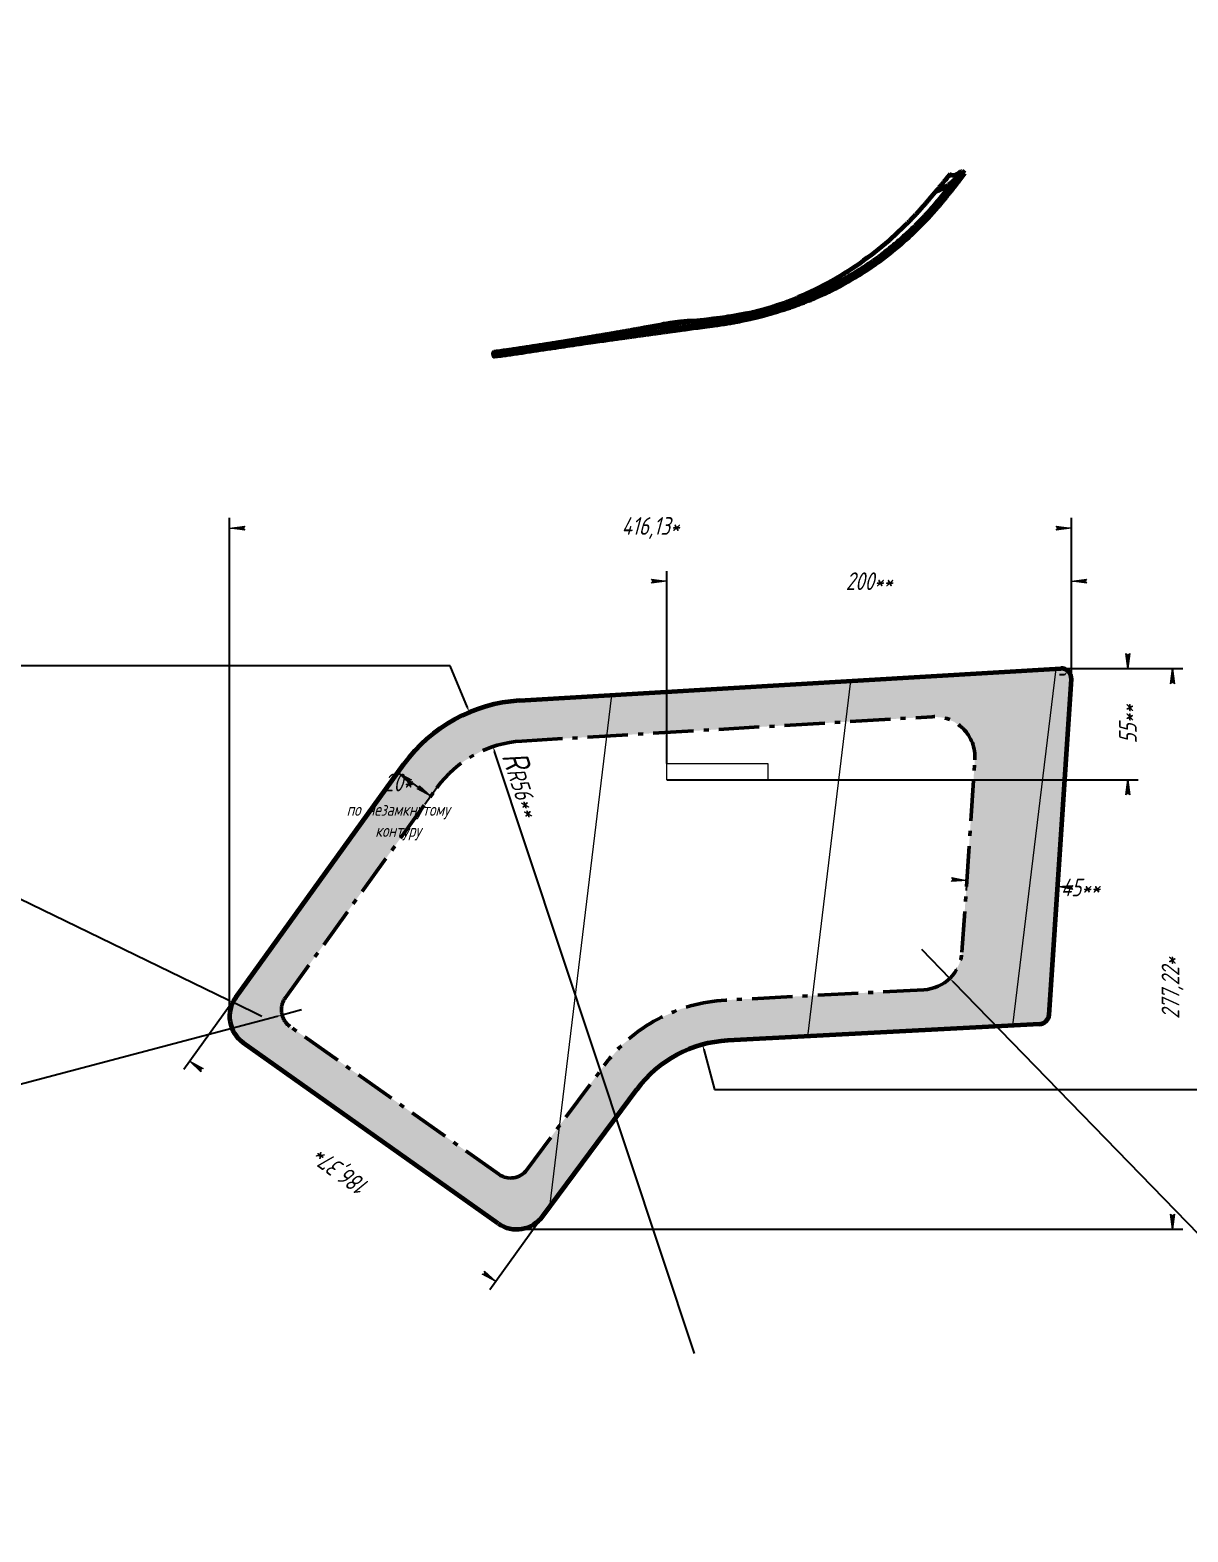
# Model space of a CAD drawing. Header units: millimetres. Extents: x 0 to 840, y 0 to 297.
# Drawn here: x 0 to 229, y 0 to 297 of the extents above; entities that cross this region are included whole.
import ezdxf

# ---------------------------------------------------------------- set-up
doc = ezdxf.new("R2010")
doc.units = ezdxf.units.MM
for name, pattern in [('K5LT32768', [13, 8, -2, 1, -2]), ('K5LT32771', [0]), ('K5LT_AUXILIARY', [0]), ('K5LT_BASIC', [0]), ('K5LT_THIN', [0])]:
    doc.linetypes.add(name, pattern=pattern)
doc.layers.add('Системный слой', color=7, linetype='Continuous')
doc.styles.add('KDIMTEXTSTYLE', font='GOST_AU.SHX', dxfattribs={"width": 0.96, "oblique": 15, "height": 5})
doc.dimstyles.new('KDIMSTYLE (0.40)', dxfattribs={"dimtxt": 5, "dimasz": 1, "dimexe": 2, "dimexo": 0, "dimgap": 1, "dimtad": 1, "dimlfac": 2.5, "dimtxsty": 'KDIMTEXTSTYLE', "dimsah": 1, "dimcen": 0, "dimdle": 1, "dimadec": 0, "dimazin": 0, "dimtfac": 0.667, "dimtmove": 0, "dimatfit": 3, "dimfxl": 1, "dimtvp": 1, "dimtolj": 1, "dimtzin": 0, "dimarcsym": 0})

# ---------------------------------------------------------------- blocks, each defined once
blk = doc.blocks.new('U0')
at = {"layer": 'Системный слой', "color": 7, "linetype": 'K5LT_THIN', "lineweight": 18}
for p, q in [((125.91, 148.74), (125.91, 151.94)), ((125.91, 151.94), (145.91, 151.94)), ((145.91, 151.94), (145.91, 148.74)), ((145.91, 148.74), (125.91, 148.74))]:
    blk.add_line(p, q, dxfattribs=at)
blk = doc.blocks.new('KDIMARROW_01')
at = {"layer": 'Системный слой'}
blk.add_hatch(color=0, dxfattribs=at).paths.add_polyline_path([(-3, -0.39), (0, 0), (-3, 0.39), (-2.7, 0)])
at = {"layer": 'Системный слой', "color": 0, "linetype": 'K5LT_THIN', "lineweight": 18}
for p, q in [((-2.7, 0), (-3, 0.39)), ((-3, 0.39), (0, 0)), ((0, 0), (-3, -0.39)), ((-3, -0.39), (-2.7, 0)), ((0, 0), (-1, 0))]:
    blk.add_line(p, q, dxfattribs=at)
blk = doc.blocks.new('KDIMARROW_02')
at = {"layer": 'Системный слой'}
blk.add_hatch(color=0, dxfattribs=at).paths.add_polyline_path([(2.7, 0), (3, 0.39), (0, 0), (3, -0.39)])
at = {"layer": 'Системный слой', "color": 0, "linetype": 'K5LT_THIN', "lineweight": 18}
for p, q in [((0, 0), (-1, 0)), ((3, 0.39), (0, 0)), ((0, 0), (3, -0.39)), ((0, 0), (5, 0)), ((2.7, 0), (3, 0.39)), ((3, -0.39), (2.7, 0))]:
    blk.add_line(p, q, dxfattribs=at)

msp = doc.modelspace()

# ---------------------------------------------------------------- hatches: boundary and pattern name
at = {"layer": 'Системный слой', "true_color": 0xc0c0c0}
h = msp.add_hatch(color=9, dxfattribs=at)
h.paths.add_polyline_path([(42.1558, 96.7186), (92.543, 61.0283), (94.3526, 60.1362), (96.35, 59.8518), (98.3366, 60.2032), (100.1152, 61.1557), (101.3837, 62.4397), (119.9604, 87.5004), (122.5412, 90.4456), (125.5666, 92.9318), (128.956, 94.893), (132.6193, 96.2769), (136.4588, 97.0466), (137.9796, 97.1752), (199.5932, 100.4179), (200.6505, 100.7876), (201.3432, 101.6676), (201.4837, 102.282), (205.909, 168.6079), (205.6677, 169.7016), (204.8762, 170.494), (203.795, 170.7375), (96.795, 164.3876), (92.4253, 163.8081), (88.1853, 162.6028), (84.1642, 160.797), (80.4465, 158.4286), (77.1104, 155.5475), (74.226, 152.2142), (73.9394, 151.8233), (40.6642, 105.6848), (39.7567, 103.8829), (39.4553, 101.8881), (39.7898, 99.8985), (40.727, 98.1119)])
h.paths.add_polyline_path([(98.2204, 71.6063), (97.0369, 70.5416), (95.5318, 70.0229), (93.9436, 70.1323), (92.695, 70.7242), (51.3887, 99.9823), (50.2987, 101.1426), (49.7476, 102.6361), (49.8227, 104.2263), (50.4565, 105.5862), (80.428, 147.1438), (82.8919, 150.0142), (85.8038, 152.429), (89.0805, 154.3194), (92.6286, 155.6315), (96.3469, 156.3278), (97.269, 156.4016), (178.3511, 161.2135), (180.6005, 161.028), (182.7087, 160.2216), (184.5076, 158.8585), (185.8543, 157.0472), (186.6414, 154.9318), (186.8073, 152.6949), (184.271, 114.681), (183.8045, 112.4726), (182.7398, 110.4824), (181.1616, 108.8689), (179.1955, 107.7603), (176.998, 107.245), (176.7091, 107.2246), (137.5592, 105.1642), (133.0708, 104.6079), (128.7058, 103.4245), (124.5511, 101.6374), (120.6899, 99.2825), (117.1993, 96.4068), (114.1489, 93.0677), (113.5336, 92.2644)])

# ---------------------------------------------------------------- linework, layer by layer
at = {"layer": 'Системный слой', "color": 5, "linetype": 'K5LT_BASIC', "lineweight": 60, "true_color": 0x0000ff}
for p, q in [((184.2268, 269.1863), (183.0325, 267.6269)), ((183.668, 267.1412), (184.8622, 268.7005)), ((184.2268, 269.1863), (184.8622, 268.7005)), ((141.703, 240.9262), (139.3706, 240.4911)), ((126.5032, 238.6568), (126.6138, 237.8649)), ((130.53, 239.4389), (130.2634, 239.4221)), ((135.989, 239.9789), (136.0952, 239.1865)), ((138.0148, 240.2701), (137.4329, 240.1837)), ((138.0667, 239.4687), (137.954, 240.2602)), ((112.7147, 236.5388), (112.8231, 235.7464)), ((91.735, 232.523), (91.6292, 233.2655)), ((91.742, 232.4735), (91.735, 232.523)), ((92.3015, 233.3569), (92.4139, 232.5648)), ((96.795, 164.3876), (203.795, 170.7375)), ((201.4837, 102.282), (205.909, 168.6079)), ((40.6642, 105.6848), (73.9394, 151.8233)), ((199.5932, 100.4179), (137.9796, 97.1752)), ((92.543, 61.0283), (42.1558, 96.7186)), ((101.3837, 62.4397), (119.9604, 87.5004))]:
    msp.add_line(p, q, dxfattribs=at)
at = {"layer": 'Системный слой', "color": 7, "linetype": 'K5LT32771', "lineweight": 25}
for p, q in [((183.0325, 267.6269), (183.668, 267.1412)), ((179.517, 261.985), (178.9104, 262.5064))]:
    msp.add_line(p, q, dxfattribs=at)
at = {"layer": 'Системный слой', "color": 9, "linetype": 'K5LT_AUXILIARY', "lineweight": 18, "true_color": 0xdca5c1}
for p, q in [((194.3367, 100.1412), (202.9125, 170.6852)), ((153.7845, 98.007), (162.327, 168.2766)), ((102.7716, 64.325), (115.0678, 165.472))]:
    msp.add_line(p, q, dxfattribs=at)
at = {"layer": 'Системный слой', "color": 230, "linetype": 'K5LT32768', "lineweight": 50, "true_color": 0xff0080}
for p, q in [((97.269, 156.4016), (178.3511, 161.2135)), ((184.271, 114.681), (186.8073, 152.6949)), ((50.4565, 105.5862), (80.428, 147.1438)), ((176.7091, 107.2246), (137.5592, 105.1642)), ((92.695, 70.7242), (51.3887, 99.9823)), ((98.2204, 71.6063), (113.5336, 92.2644))]:
    msp.add_line(p, q, dxfattribs=at)
at = {"layer": 'Системный слой', "color": 7, "linetype": 'K5LT_THIN', "lineweight": 18}
for p, q in [((110.7844, 75.1293), (110.5583, 74.8233)), ((101.7054, 62.8757), (101.5405, 62.6511))]:
    msp.add_line(p, q, dxfattribs=at)
at = {"layer": 'Системный слой', "color": 7, "linetype": 'K5LT32771', "const_width": 0.25}
msp.add_lwpolyline([(181.9181, 268.4841), (181.9145, 268.4866), (181.9116, 268.4885)], dxfattribs=at)
at = {"layer": 'Системный слой', "color": 5, "linetype": 'K5LT_BASIC', "lineweight": 60, "true_color": 0x0000ff}
for centre, radius, start, end in [((203.9135, 168.741), 2, 356.18283, 93.396259), ((98.596, 134.041), 30.4, 93.396259, 144.200758), ((45.855, 101.9412), 6.4, 144.200758, 234.689265), ((199.4881, 102.4151), 2, 273.012617, 356.18283), ((139.2409, 73.2084), 24, 93.012617, 143.451728), ((96.2423, 66.2509), 6.4, 234.689265, 323.451728)]:
    msp.add_arc(centre, radius, start, end, dxfattribs=at)
at = {"layer": 'Системный слой', "color": 230, "linetype": 'K5LT32768', "lineweight": 50, "true_color": 0xff0080}
for centre, radius, start, end in [((178.825, 153.2275), 8, 356.18283, 93.396259), ((98.596, 134.041), 22.4, 93.396259, 144.200758), ((176.2887, 115.2135), 8, 273.012617, 356.18283), ((53.7008, 103.2464), 4, 144.200758, 234.689265), ((139.2409, 73.2084), 32, 93.012617, 143.451728), ((95.007, 73.9883), 4, 234.689265, 323.451728)]:
    msp.add_arc(centre, radius, start, end, dxfattribs=at)
at = {"layer": 'Системный слой', "color": 5, "linetype": 'K5LT_BASIC', "lineweight": 60, "true_color": 0x0000ff}
for points, knots in [([(178.9104, 262.5064), (179.2669, 262.9204), (179.6195, 263.339), (180.3179, 264.183), (180.6635, 264.6082), (181.3506, 265.4656), (181.6922, 265.8979), (182.3692, 266.7645), (182.7047, 267.1989), (183.0325, 267.6269)], [0, 0, 0, 0, 0.25, 0.25, 0.5, 0.5, 0.75, 0.75, 1, 1, 1, 1]), ([(181.9116, 268.4885), (181.4368, 267.9153), (180.9497, 267.3275), (180.2126, 266.438), (179.966, 266.1404), (179.4728, 265.5453), (179.2262, 265.2479), (178.9798, 264.9505)], [0, 0, 0, 0, 0.5, 0.5, 0.75, 0.75, 1, 1, 1, 1]), ([(183.0325, 267.6269), (182.8717, 267.4716), (182.7101, 267.3218), (182.3859, 267.0335), (182.2232, 266.8949), (181.8962, 266.629), (181.7319, 266.5016), (181.4008, 266.2574), (181.2341, 266.1407), (180.3938, 265.5839), (179.703, 265.2258), (178.9798, 264.9505)], [0, 0, 0, 0, 0.125, 0.125, 0.25, 0.25, 0.375, 0.375, 0.5, 0.5, 1, 1, 1, 1]), ([(181.9181, 268.4841), (181.9321, 268.475), (181.9601, 268.4567), (182.0032, 268.432), (182.0472, 268.4093), (182.0923, 268.3888), (182.1384, 268.3704), (182.1855, 268.3542), (182.2337, 268.3403), (182.2828, 268.3286), (182.333, 268.3192), (182.4503, 268.3029), (182.6418, 268.3023), (182.9203, 268.3584), (183.2169, 268.4726), (183.4692, 268.6114), (183.6664, 268.7408), (183.8013, 268.8369), (183.9396, 268.9431), (184.0811, 269.0585), (184.1782, 269.1437), (184.2268, 269.1863)], [0, 0, 0, 0, 0.02426683, 0.04867818, 0.07323425, 0.09793519, 0.12278111, 0.14777204, 0.172908, 0.19818898, 0.22361492, 0.24918579, 0.37390543, 0.49919873, 0.62470265, 0.74944155, 0.79939252, 0.84941348, 0.89952125, 0.94972084, 1, 1, 1, 1]), ([(175.7115, 261.1716), (175.8072, 261.2769), (175.9982, 261.4871), (176.282, 261.8036), (176.5632, 262.1201), (176.8418, 262.4366), (177.1177, 262.7528), (177.3911, 263.0687), (177.6619, 263.3842), (177.9302, 263.699), (178.1961, 264.013), (178.4596, 264.3263), (178.7207, 264.6385), (178.8936, 264.8467), (178.9798, 264.9505)], [0, 0, 0, 0, 0.0854399, 0.17053842, 0.25528866, 0.3396775, 0.42368842, 0.50730406, 0.59050853, 0.67328959, 0.75563885, 0.83754672, 0.91900347, 1, 1, 1, 1]), ([(179.517, 261.985), (179.6144, 262.0985), (179.8063, 262.3221), (180.0875, 262.6546), (180.3589, 262.9784), (180.6202, 263.2933), (180.95, 263.694), (181.2661, 264.0827), (181.7446, 264.6769), (182.2984, 265.3741), (182.9966, 266.2675), (183.4475, 266.8542), (183.668, 267.1412)], [0, 0, 0, 0, 0.06775863, 0.13355951, 0.19738217, 0.25920849, 0.31902243, 0.43255844, 0.48625716, 0.66473719, 0.83603198, 1, 1, 1, 1]), ([(178.9104, 262.5064), (178.8139, 262.3948), (178.6225, 262.1733), (178.3352, 261.8458), (178.0507, 261.525), (177.7687, 261.211), (177.4896, 260.9035), (177.2132, 260.6026), (176.7647, 260.1199), (176.2338, 259.5608), (175.7044, 259.0182), (175.3607, 258.6716), (175.1084, 258.4197), (174.2432, 257.5648), (172.7134, 256.1239), (170.6074, 254.3108), (168.2502, 252.4465), (165.6862, 250.6086), (162.966, 248.8837), (160.294, 247.367), (157.7382, 246.0701), (154.9816, 244.8353), (152.2595, 243.7657), (149.443, 242.8069), (146.6261, 241.9864), (144.4402, 241.4518), (142.9402, 241.1271), (142.1158, 240.9589), (141.2888, 240.8001), (140.459, 240.6508), (139.6265, 240.5109), (138.7915, 240.3797), (138.2333, 240.3), (137.954, 240.2602)], [0, 0, 0, 0, 0.00927052, 0.01839653, 0.02738, 0.0362218, 0.04492236, 0.0534823, 0.06190276, 0.08633778, 0.1019479, 0.10955145, 0.11702168, 0.12435933, 0.18601328, 0.2490972, 0.29902253, 0.3749548, 0.44737198, 0.50150781, 0.56817289, 0.62759106, 0.69150067, 0.75214031, 0.81478462, 0.87611489, 0.89375404, 0.91140976, 0.92908392, 0.94677833, 0.96449471, 0.98223474, 1, 1, 1, 1]), ([(179.517, 261.985), (178.2141, 260.4719), (176.8494, 259.0089), (173.9964, 256.2036), (172.5082, 254.8609), (169.3925, 252.3013), (167.7651, 251.0853), (164.3887, 248.8098), (162.6394, 247.7504), (159.0526, 245.8119), (157.2156, 244.9334), (153.5035, 243.3692), (151.6249, 242.6811), (147.8204, 241.4777), (145.8943, 240.9626), (142.0035, 240.0955), (140.0388, 239.7437), (138.0667, 239.4687)], [0, 0, 0, 0, 0.125, 0.125, 0.25, 0.25, 0.375, 0.375, 0.5, 0.5, 0.625, 0.625, 0.75, 0.75, 0.875, 0.875, 1, 1, 1, 1]), ([(175.7115, 261.1716), (175.6085, 261.0587), (175.5053, 260.9462), (175.2995, 260.7232), (175.1969, 260.6126), (174.9921, 260.3933), (174.8899, 260.2845), (174.6841, 260.0667), (174.5803, 259.9575), (174.2664, 259.6292), (174.0541, 259.4098), (173.6262, 258.9731), (173.4108, 258.756), (172.3274, 257.6772), (171.4389, 256.8355), (168.7078, 254.3796), (166.7989, 252.8342), (162.8115, 249.9569), (160.7331, 248.6252), (156.4303, 246.2032), (154.2059, 245.1127), (151.925, 244.1501)], [0, 0, 0, 0, 0.015625, 0.015625, 0.03125, 0.03125, 0.046875, 0.046875, 0.0625, 0.0625, 0.09375, 0.09375, 0.125, 0.125, 0.25, 0.25, 0.5, 0.5, 0.75, 0.75, 1, 1, 1, 1]), ([(167.2597, 250.7658), (167.1434, 250.6837), (166.8367, 250.4674), (166.2475, 250.0631), (165.5055, 249.5681), (164.8888, 249.1624), (164.507, 248.9246), (164.4171, 248.8686)], [0, 0, 0, 0, 0.1646739, 0.4342464, 0.68665838, 0.92625335, 1, 1, 1, 1]), ([(138.5197, 239.3642), (139.7898, 239.5751), (142.3315, 239.9972), (146.0988, 240.8844), (149.8207, 241.9705), (153.4874, 243.2757), (157.073, 244.821), (159.7359, 246.1094), (161.1585, 246.9489), (161.456, 247.1244)], [0, 0, 0, 0, 0.15866331, 0.31750663, 0.4766082, 0.63622319, 0.79662095, 0.95746368, 1, 1, 1, 1]), ([(164.3133, 248.8037), (164.0458, 248.6351), (163.4448, 248.2561), (162.5616, 247.7311), (161.8716, 247.3301), (161.5423, 247.1468), (161.4674, 247.1051)], [0, 0, 0, 0, 0.27519941, 0.6184326, 0.91311046, 1, 1, 1, 1]), ([(141.703, 240.9262), (141.7388, 240.9337), (141.8103, 240.9485), (141.92, 240.9716), (142.0314, 240.9954), (142.1447, 241.0199), (142.2597, 241.0452), (142.3766, 241.0711), (142.4953, 241.0978), (142.6158, 241.1253), (142.7789, 241.1629), (142.9456, 241.202), (143.1157, 241.2427), (143.36, 241.3017), (143.7297, 241.3935), (144.238, 241.5249), (144.7661, 241.6671), (145.5649, 241.8906), (146.6719, 242.2208), (147.9181, 242.6273), (148.9981, 243.0054), (149.7034, 243.2652), (150.2267, 243.4647), (150.5641, 243.5958), (150.9027, 243.7298), (151.2425, 243.8668), (151.5834, 244.0067), (151.811, 244.1022), (151.925, 244.1501)], [0, 0, 0, 0, 0.01470661, 0.029403, 0.04409179, 0.05877562, 0.07345711, 0.08813887, 0.10282352, 0.11751366, 0.13221191, 0.16164303, 0.17638106, 0.19113749, 0.24520366, 0.29926703, 0.35345297, 0.40788581, 0.53766477, 0.66860601, 0.74610189, 0.82401207, 0.85318126, 0.88239269, 0.91166335, 0.9410102, 0.97045015, 1, 1, 1, 1]), ([(153.2855, 243.2482), (152.8847, 243.0896), (152.0627, 242.7643), (150.8475, 242.3201), (149.7592, 241.9421), (148.8467, 241.6405), (148.0782, 241.3961), (147.3409, 241.1702), (146.609, 240.9543), (145.8373, 240.7352), (144.9626, 240.4972), (143.9583, 240.2379), (142.9993, 240.0052), (142.1774, 239.8163), (141.5465, 239.6772), (140.9558, 239.5516), (140.3209, 239.4215), (139.5616, 239.2727), (138.6279, 239.1), (137.5182, 238.9096), (136.2252, 238.7055), (135.2969, 238.579), (134.8026, 238.5117)], [0, 0, 0, 0, 0.06851586, 0.14048389, 0.20509479, 0.25080407, 0.29224129, 0.33215701, 0.37214861, 0.41224029, 0.45817476, 0.51443849, 0.57482888, 0.61259023, 0.64622514, 0.67571638, 0.70684503, 0.74743008, 0.79658474, 0.85501178, 0.92278666, 1, 1, 1, 1]), ([(93.2306, 233.5092), (93.6278, 233.5682), (94.4198, 233.6858), (95.6041, 233.8637), (96.7807, 234.0417), (97.9485, 234.22), (99.1061, 234.3982), (100.2523, 234.5762), (101.3865, 234.7537), (102.3242, 234.9018), (103.2525, 235.0493), (103.9902, 235.1672), (104.9062, 235.3145), (105.812, 235.4611), (106.8868, 235.6365), (107.7719, 235.7821), (108.4714, 235.8978), (108.9901, 235.9839), (109.5098, 236.0705), (110.0314, 236.1578), (110.5497, 236.2448), (111.2262, 236.3588), (112.0554, 236.4992), (113.0379, 236.6667), (113.8461, 236.8053), (114.4844, 236.9152), (114.959, 236.9972), (115.4339, 237.0794), (115.9055, 237.1613), (116.372, 237.2424), (116.985, 237.3493), (117.7371, 237.4808), (118.6219, 237.6361), (119.4756, 237.7863), (120.1703, 237.9087), (120.7148, 238.0048), (121.2534, 238.0998), (121.7907, 238.1946), (122.3239, 238.2886), (122.8472, 238.3808), (123.3645, 238.4717), (123.8761, 238.5614), (124.3743, 238.6487), (124.7454, 238.7133), (124.991, 238.7561)], [0, 0, 0, 0, 0.03749213, 0.07475831, 0.11179477, 0.14856018, 0.18500303, 0.22108247, 0.25677694, 0.29209507, 0.30962585, 0.34444445, 0.36176176, 0.39613042, 0.42999221, 0.4632849, 0.47973709, 0.49606967, 0.51229338, 0.52883231, 0.54534962, 0.56126591, 0.59274853, 0.62370242, 0.65410472, 0.66911923, 0.68402232, 0.69895964, 0.71400408, 0.72858776, 0.7430503, 0.7719352, 0.79967152, 0.82667005, 0.85261719, 0.86531738, 0.87812553, 0.90350946, 0.91609138, 0.92849877, 0.95294736, 0.96495902, 0.97681197, 1, 1, 1, 1]), ([(134.8039, 238.5119), (134.1674, 238.428), (132.9448, 238.2669), (131.1952, 238.0323), (129.6197, 237.8194), (128.2404, 237.6318), (127.0314, 237.4665), (125.8653, 237.3067), (124.682, 237.1439), (123.4671, 236.9763), (122.289, 236.8136), (121.1975, 236.663), (120.0838, 236.5091), (118.9725, 236.3549), (117.8763, 236.2022), (116.7095, 236.0392), (115.458, 235.8638), (114.0799, 235.6703), (112.525, 235.4521), (110.6978, 235.1954), (109.3649, 235.008), (108.6199, 234.9032), (108.5963, 234.8998)], [0, 0, 0, 0, 0.0713249, 0.13700652, 0.19605355, 0.24766529, 0.29128251, 0.33111402, 0.37839347, 0.42547039, 0.47286531, 0.5211703, 0.57020435, 0.61039849, 0.65199244, 0.69552251, 0.74152857, 0.79183275, 0.84970872, 0.91553359, 0.99732252, 1, 1, 1, 1]), ([(112.7147, 236.5388), (113.4984, 236.6753), (114.4058, 236.8288), (116.424, 237.1599), (117.5347, 237.3377), (119.3151, 237.6135), (119.9276, 237.7068), (121.1835, 237.8937), (121.8265, 237.9869), (123.1346, 238.1749), (123.7995, 238.2698), (125.1432, 238.4622), (125.8219, 238.5595), (126.5032, 238.6568)], [0, 0, 0, 0, 0.25, 0.25, 0.5, 0.5, 0.625, 0.625, 0.75, 0.75, 0.875, 0.875, 1, 1, 1, 1]), ([(112.8231, 235.7464), (112.8624, 235.7533), (112.941, 235.767), (113.0611, 235.7878), (113.1829, 235.8088), (113.3065, 235.8301), (113.4319, 235.8517), (113.5591, 235.8734), (113.6881, 235.8954), (113.8189, 235.9177), (113.9515, 235.9402), (114.2649, 235.9932), (114.7758, 236.0788), (115.5131, 236.2007), (116.2877, 236.3269), (117.0995, 236.4574), (117.9431, 236.5911), (118.82, 236.7282), (119.7227, 236.8669), (120.6549, 237.0074), (121.6065, 237.1472), (122.5835, 237.2881), (123.5727, 237.4297), (124.3792, 237.5451), (124.9869, 237.6321), (125.3961, 237.6908), (125.8036, 237.7491), (126.2091, 237.8071), (126.4792, 237.8457), (126.6138, 237.8649)], [0, 0, 0, 0, 0.01242516, 0.02484994, 0.03727545, 0.04970279, 0.06213308, 0.07456744, 0.08700701, 0.09945293, 0.11190635, 0.12436842, 0.18665289, 0.24891745, 0.31138736, 0.37365043, 0.43632898, 0.49857049, 0.56145119, 0.6236916, 0.68678952, 0.74904245, 0.81235444, 0.87460085, 0.90007507, 0.92533971, 0.95040737, 0.97529023, 1, 1, 1, 1]), ([(116.8761, 236.2302), (117.45, 236.3273), (118.1162, 236.4367), (119.6024, 236.6738), (120.4221, 236.8015), (122.1763, 237.0673), (123.1113, 237.2056), (125.0508, 237.487), (126.0547, 237.6301), (127.0621, 237.7706)], [0, 0, 0, 0, 0.25, 0.25, 0.5, 0.5, 0.75, 0.75, 1, 1, 1, 1]), ([(130.2634, 239.4221), (130.1698, 239.4161), (130.0696, 239.409), (129.861, 239.3929), (129.7525, 239.3838), (129.4198, 239.3544), (129.1891, 239.3319), (128.7239, 239.283), (128.4893, 239.2566), (128.0222, 239.2014), (127.7898, 239.1724), (127.33, 239.1127), (127.1025, 239.0819), (126.6546, 239.019), (126.4341, 238.9869), (126.0022, 238.9218), (125.7909, 238.8888), (125.3805, 238.8225), (125.1814, 238.7892), (124.991, 238.7561)], [0, 0, 0, 0, 0.0625, 0.0625, 0.125, 0.125, 0.25, 0.25, 0.375, 0.375, 0.5, 0.5, 0.625, 0.625, 0.75, 0.75, 0.875, 0.875, 1, 1, 1, 1]), ([(135.989, 239.9789), (135.7051, 239.9403), (135.1299, 239.8619), (134.2558, 239.7445), (133.3595, 239.6236), (132.4416, 239.4986), (131.5025, 239.369), (130.5425, 239.2345), (129.5618, 239.0953), (128.5606, 238.9519), (127.5388, 238.805), (126.8507, 238.7065), (126.5032, 238.6568)], [0, 0, 0, 0, 0.08973379, 0.18184096, 0.27628143, 0.3730165, 0.47201049, 0.57323213, 0.67665604, 0.78226409, 0.89004561, 1, 1, 1, 1]), ([(136.0952, 239.1865), (135.3047, 239.0781), (134.5139, 238.9727), (132.9326, 238.759), (132.1421, 238.6508), (129.7715, 238.3198), (128.1928, 238.0904), (126.6138, 237.8649)], [0, 0, 0, 0, 0.25, 0.25, 0.5, 0.5, 1, 1, 1, 1]), ([(136.5446, 239.0845), (135.7763, 238.9784), (134.1973, 238.7603), (131.8466, 238.4362), (129.4541, 238.1042), (127.8723, 237.8836), (127.0621, 237.7706)], [0, 0, 0, 0, 0.24306115, 0.49950987, 0.74364827, 1, 1, 1, 1]), ([(130.53, 239.4389), (131.4443, 239.5053), (133.1533, 239.6294), (134.8551, 239.8354), (135.6465, 239.9312)], [0, 0, 0, 0, 0.53499266, 1, 1, 1, 1]), ([(131.2516, 239.3186), (131.1862, 239.3282), (131.0502, 239.3482), (130.8542, 239.3807), (130.679, 239.4112), (130.575, 239.4305), (130.53, 239.4389)], [0, 0, 0, 0, 0.27609715, 0.57439905, 0.8156683, 1, 1, 1, 1]), ([(137.3509, 239.1962), (137.2769, 239.1652), (137.061, 239.0746), (136.6902, 238.9434), (136.232, 238.8005), (135.7423, 238.6758), (135.2665, 238.5781), (134.9479, 238.5332), (134.8079, 238.5134)], [0, 0, 0, 0, 0.09050092, 0.26434891, 0.44765148, 0.63802103, 0.84086361, 1, 1, 1, 1]), ([(138.0667, 239.4687), (138.0262, 239.4485), (137.9447, 239.4081), (137.8223, 239.3495), (137.7143, 239.2994), (137.6209, 239.2573), (137.5685, 239.2343), (137.5423, 239.2228)], [0, 0, 0, 0, 0.23277747, 0.46762819, 0.7018495, 0.85063307, 1, 1, 1, 1]), ([(112.7147, 236.5388), (111.9, 236.3968), (111.0783, 236.2559), (109.4222, 235.9759), (108.5884, 235.837), (106.9131, 235.5618), (106.0714, 235.4256), (104.377, 235.155), (103.5245, 235.0207), (101.8116, 234.7544), (100.9518, 234.6225), (99.229, 234.3617), (98.3657, 234.2328), (95.7717, 233.8501), (94.0371, 233.6006), (92.3015, 233.3569)], [0, 0, 0, 0, 0.125, 0.125, 0.25, 0.25, 0.375, 0.375, 0.5, 0.5, 0.625, 0.625, 0.75, 0.75, 1, 1, 1, 1]), ([(92.4139, 232.5648), (92.8509, 232.6264), (93.7181, 232.7486), (95.023, 232.9354), (96.319, 233.123), (98.907, 233.5024), (102.7521, 234.0841), (106.5872, 234.696), (109.1135, 235.114), (110.3586, 235.323), (111.5942, 235.5332), (112.4151, 235.6756), (112.8231, 235.7464)], [0, 0, 0, 0, 0.06428833, 0.12755961, 0.19190503, 0.25485319, 0.50804534, 0.75701101, 0.8183969, 0.87931418, 0.94000944, 1, 1, 1, 1]), ([(116.8761, 236.2302), (115.3998, 235.9845), (112.4044, 235.4859), (107.8684, 234.7817), (103.8804, 234.1862), (101.4134, 233.8398), (100.4851, 233.7095)], [0, 0, 0, 0, 0.27023378, 0.54832043, 0.83001926, 1, 1, 1, 1]), ([(92.3015, 233.3569), (92.1701, 233.3385), (91.9069, 233.3016), (91.6983, 233.2733), (91.6068, 233.2614), (91.6313, 233.2658), (91.6324, 233.266)], [0, 0, 0, 0, 0.3280029, 0.65678752, 0.98510856, 1, 1, 1, 1]), ([(92.4139, 232.5648), (92.2825, 232.5464), (92.0194, 232.5095), (91.811, 232.4813), (91.7196, 232.4694), (91.744, 232.4738), (91.745, 232.4739)], [0, 0, 0, 0, 0.32831288, 0.65746433, 0.98619978, 1, 1, 1, 1]), ([(100.4856, 233.7059), (100.4297, 233.698), (99.4207, 233.5556), (97.379, 233.2669), (95.0036, 232.931), (93.5796, 232.7293), (93.1901, 232.6742)], [0, 0, 0, 0, 0.02303512, 0.41582691, 0.84020857, 1, 1, 1, 1])]:
    msp.add_open_spline(points, degree=3, knots=knots, dxfattribs=at)
for points in [[(137.954, 240.2601), (137.3021, 240.1612), (136.6464, 240.0691), (135.989, 239.9789)], [(138.0667, 239.4687), (137.4104, 239.369), (136.7529, 239.2767), (136.0952, 239.1865)], [(137.5423, 239.2228), (137.2099, 239.1766), (136.8774, 239.1305), (136.5446, 239.0845)], [(137.5423, 239.2227), (137.8685, 239.2678), (138.1943, 239.3149), (138.5197, 239.3642)]]:
    msp.add_open_spline(points, degree=3, dxfattribs=at)

# ---------------------------------------------------------------- block references
at = {"layer": 'Системный слой'}
msp.add_blockref('U0', (0, 0), dxfattribs=at)

# ---------------------------------------------------------------- dimensions: what is measured, and where the dimension line sits
at = {"layer": 'Системный слой', "color": 7}
for base, p1, p2, location, override in [((205.90903, 198.5233), (39.45505, 101.95521), (205.90903, 168.60789), (122.68204, 198.5233), {"dimexo": 0, "dimpost": '\\H3.5;\\W0.965;\\Q15;<>\\H3.5;\\W0.965;\\Q15;\\Q15;*', "dimblk1": 'KDIMARROW_01', "dimblk2": 'KDIMARROW_01', "dimse1": 0, "dimse2": 0, "dimclrt": 7, "dimtolj": 1}), ((125.909, 188.0089), (205.909, 168.8742), (125.909, 151.9375), (165.909, 188.0089), {"dimexo": 0, "dimpost": '\\H3.5;\\W0.965;\\Q15;<>\\H3.5;\\W0.965;\\Q15;\\Q15;**', "dimblk1": 'KDIMARROW_01', "dimblk2": 'KDIMARROW_01', "dimse1": 0, "dimse2": 0, "dimclrt": 7, "dimtolj": 1})]:
    msp.add_linear_dim(base=base, p1=p1, p2=p2, location=location, dimstyle='KDIMSTYLE (0.40)', override=override, dxfattribs=at).render()
msp.add_radius_dim(center=(203.9135, 168.741), mpoint=(205.2289, 170.2475), text='\\H3.5;\\W0.965;\\Q15;R\\H3.5;\\W0.965;\\Q15;\\Q15;3...5*\\X\\H3.5;\\W0.965;\\Q15;\\Q15;\\H2.50;2 радиуса\\Q15;', dimstyle='KDIMSTYLE (0.40)', override={"dimtih": 1, "dimtoh": 1, "dimblk2": 'KDIMARROW_02', "dimclrt": 7, "dimtofl": 0, "dimtmove": 1, "dimtolj": 1}, dxfattribs=at).render()
msp.add_radius_dim(center=(98.596, 134.041), radius=30.4, location=(83.039, 171.256), text='\\H3.5;\\W0.965;\\Q15;R\\H3.5;\\W0.965;\\Q15;\\Q15;76\\H3.5;\\W0.965;\\Q15;\\Q15;*', dimstyle='KDIMSTYLE (0.40)', override={"dimtih": 1, "dimtoh": 1, "dimblk2": 'KDIMARROW_02', "dimclrt": 7, "dimtofl": 0, "dimtmove": 1, "dimtolj": 1}, dxfattribs=at).render()
for base, p1, p2, angle, location, override in [((225.909, 170.7375), (96.2253, 59.8509), (203.795, 170.7375), 90, (225.909, 107.5375), {"dimexo": 0, "dimpost": '\\H3.5;\\W0.965;\\Q15;<>\\H3.5;\\W0.965;\\Q15;\\Q15;*', "dimblk1": 'KDIMARROW_01', "dimblk2": 'KDIMARROW_01', "dimse1": 0, "dimse2": 0, "dimclrt": 7, "dimtolj": 1}), ((217.0915, 148.7375), (203.795, 170.7375), (125.909, 148.7375), 90, (217.0915, 159.7375), {"dimexo": 0, "dimpost": '\\H3.5;\\W0.965;\\Q15;<>\\H3.5;\\W0.965;\\Q15;\\Q15;**', "dimblk1": 'KDIMARROW_01', "dimblk2": 'KDIMARROW_01', "dimse1": 0, "dimse2": 0, "dimclrt": 7, "dimtolj": 1}), ((203.1742, 127.6192), (185.379, 131.2877), (201.4837, 102.282), 176.18283, (207.6886, 127.4515), {"dimexo": 0, "dimtoh": 1, "dimpost": '\\H3.5;\\W0.965;\\Q15;<>\\H3.5;\\W0.965;\\Q15;\\Q15;**', "dimblk1": 'KDIMARROW_01', "dimblk2": 'KDIMARROW_01', "dimse1": 0, "dimse2": 0, "dimclrt": 7, "dimtmove": 1, "dimtolj": 1}), ((31.5877, 93.0811), (101.3837, 62.4397), (40.885, 105.9951), 144.248361, (61.837, 71.3033), {"dimexo": 0, "dimpost": '\\H3.5;\\W0.965;\\Q15;<>\\H3.5;\\W0.965;\\Q15;\\Q15;*', "dimblk1": 'KDIMARROW_01', "dimblk2": 'KDIMARROW_01', "dimse1": 0, "dimse2": 0, "dimclrt": 7, "dimtolj": 1})]:
    msp.add_linear_dim(base=base, p1=p1, p2=p2, angle=angle, location=location, dimstyle='KDIMSTYLE (0.40)', override=override, dxfattribs=at).render()
msp.add_aligned_dim(p1=(80.428, 147.1438), p2=(73.9394, 151.8233), distance=2.0503, dimstyle='KDIMSTYLE (0.40)', override={"dimexo": 0, "dimtoh": 1, "dimpost": '\\H3.5;\\W0.965;\\Q15;<>\\H3.5;\\W0.965;\\Q15;\\Q15;*\\X\\H3.5;\\W0.965;\\Q15;\\Q15;\\H2.50;по незамкнутому\\Q15;\\X\\H3.5;\\W0.965;\\Q15;\\Q15;\\H2.50;контуру\\Q15;', "dimblk1": 'KDIMARROW_01', "dimblk2": 'KDIMARROW_01', "dimse1": 0, "dimse2": 0, "dimclrt": 7, "dimtmove": 1, "dimtolj": 1}, dxfattribs=at).render()
for center, radius, location, override in [((98.596, 134.041), 22.4, (94.3198, 146.9271), {"dimpost": '\\H3.5;\\W0.965;\\Q15;R<>\\H3.5;\\W0.965;\\Q15;\\Q15;**', "dimblk2": 'KDIMARROW_01', "dimclrt": 7, "dimtofl": 0, "dimtolj": 1}), ((139.2409, 73.2084), 24, (135.3705, 87.5004), {"dimtih": 1, "dimtoh": 1, "dimpost": '\\H3.5;\\W0.965;\\Q15;R<>\\H3.5;\\W0.965;\\Q15;\\Q15;*', "dimblk2": 'KDIMARROW_01', "dimclrt": 7, "dimtofl": 0, "dimtmove": 1, "dimtolj": 1})]:
    msp.add_radius_dim(center=center, radius=radius, location=location, dimstyle='KDIMSTYLE (0.40)', override=override, dxfattribs=at).render()
for center, mpoint, override in [((176.2887, 115.2135), (181.8627, 109.475), {"dimpost": '\\H3.5;\\W0.965;\\Q15;R<>\\H3.5;\\W0.965;\\Q15;\\Q15;**\\X\\H3.5;\\W0.965;\\Q15;\\Q15;\\H2.50;2 радиуса\\Q15;', "dimblk2": 'KDIMARROW_01', "dimclrt": 7, "dimtolj": 1}), ((45.855, 101.9412), (40.0971, 104.7352), {"dimpost": '\\H3.5;\\W0.965;\\Q15;R<>\\H3.5;\\W0.965;\\Q15;\\Q15;*\\X\\H3.5;\\W0.965;\\Q15;\\Q15;\\H2.50;2 радиуса\\Q15;', "dimblk2": 'KDIMARROW_01', "dimclrt": 7, "dimtolj": 1}), ((53.7008, 103.2464), (49.8347, 102.22), {"dimpost": '\\H3.5;\\W0.965;\\Q15;R<>\\H3.5;\\W0.965;\\Q15;\\Q15;**\\X\\H3.5;\\W0.965;\\Q15;\\Q15;\\H2.50;2 радиуса\\Q15;', "dimblk2": 'KDIMARROW_01', "dimclrt": 7, "dimtolj": 1})]:
    msp.add_radius_dim(center=center, mpoint=mpoint, dimstyle='KDIMSTYLE (0.40)', override=override, dxfattribs=at).render()

doc.saveas('drawing.dxf')
